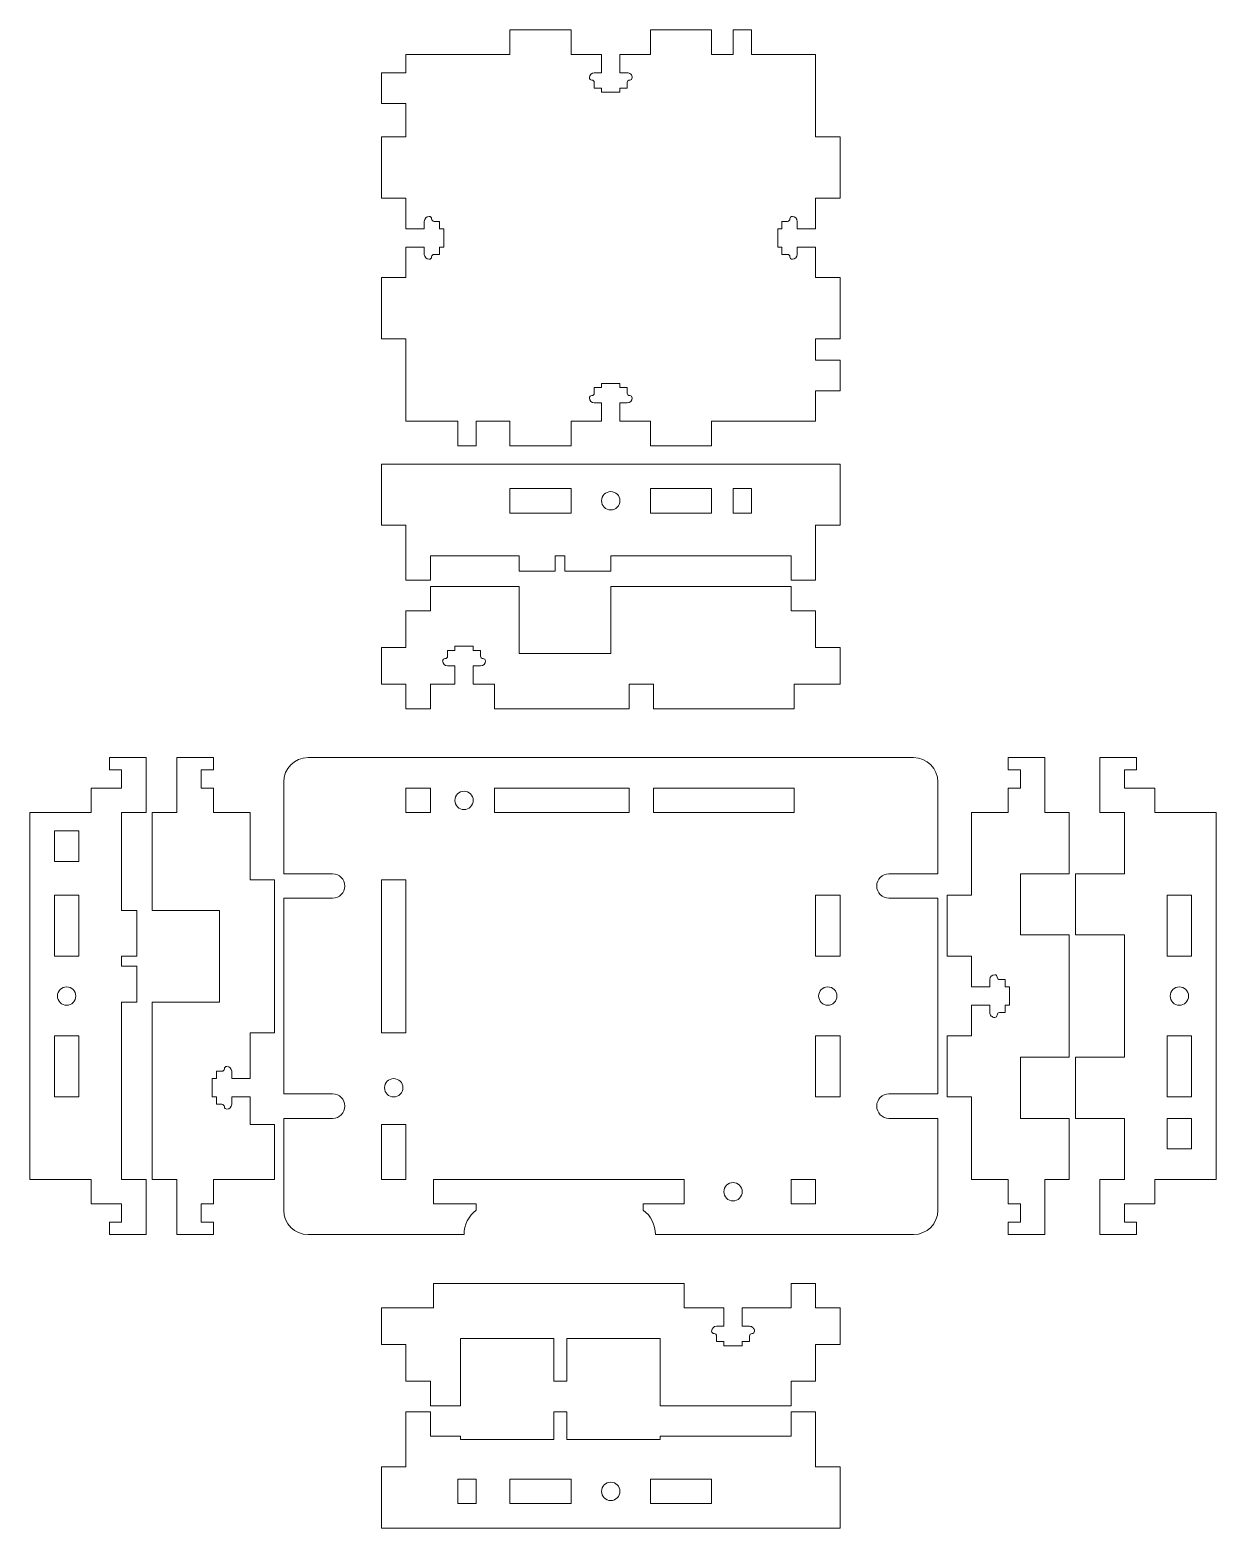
# Model space of a CAD drawing. Header units: millimetres. Extents: x -45 to 149, y -57 to 188.
import ezdxf

# ---------------------------------------------------------------- set-up
doc = ezdxf.new("R2010")
doc.units = ezdxf.units.MM
doc.layers.get('0').update_dxf_attribs({"linetype": 'CONTINUOUS', "lineweight": 18})

# ---------------------------------------------------------------- blocks, each defined once
blk = doc.blocks.new('T-Slot Hole')
for p, q in [((-16.5, 2), (-6.5, 2)), ((-16.5, -2), (-16.5, 2)), ((-6.5, 2), (-6.5, -2)), ((6.5, -2), (6.5, 2)), ((6.5, 2), (16.5, 2)), ((16.5, 2), (16.5, -2)), ((-6.5, -2), (-16.5, -2)), ((16.5, -2), (6.5, -2))]:
    blk.add_line(p, q)
blk.add_circle((0, 0), 1.5)
blk = doc.blocks.new('Minimal T-Slot Hole')
blk.add_circle((0, 0), 1.5)
blk = doc.blocks.new('Minimal T-Slot Slot')
for p, q in [((-2.7, 5.5), (-1.5, 5.5)), ((-2.7, 4.6), (-2.7, 5.5)), ((-1.5, 6.2), (1.5, 6.2)), ((-1.5, 5.5), (-1.5, 6.2)), ((1.5, 6.2), (1.5, 5.5)), ((2.7, 5.5), (1.5, 5.5)), ((2.7, 4.6), (2.7, 5.5)), ((-1.5, 3), (-2.7, 3)), ((-1.5, 0), (-1.5, 3)), ((1.5, 3), (1.5, 0)), ((1.5, 3), (2.7, 3))]:
    blk.add_line(p, q)
for centre, radius, start, end in [((-3.1, 3.8), 0.4, 90, 180), ((-2.7, 3.8), 0.8, 180, 270), ((-3.1, 4.6), 0.4, 270, 0), ((3.1, 4.6), 0.4, 180, 270), ((2.7, 3.8), 0.8, 270, 360), ((3.1, 3.8), 0.4, 360, 90)]:
    blk.add_arc(centre, radius, start, end)
blk = doc.blocks.new('T-Slot Slot')
for p, q in [((-2.7, 5.5), (-1.5, 5.5)), ((-2.7, 4.6), (-2.7, 5.5)), ((-1.5, 6.2), (1.5, 6.2)), ((-1.5, 5.5), (-1.5, 6.2)), ((1.5, 6.2), (1.5, 5.5)), ((2.7, 5.5), (1.5, 5.5)), ((2.7, 4.6), (2.7, 5.5)), ((-1.5, 3), (-2.7, 3)), ((-1.5, 0), (-1.5, 3)), ((1.5, 3), (1.5, 0)), ((1.5, 3), (2.7, 3)), ((-16.5, -4), (-16.5, 0)), ((-6.5, 0), (-6.5, -4)), ((-6.5, 0), (-1.5, 0)), ((1.5, 0), (6.5, 0)), ((6.5, 0), (6.5, -4)), ((16.5, -4), (16.5, 0)), ((-6.5, -4), (-16.5, -4)), ((6.5, -4), (16.5, -4))]:
    blk.add_line(p, q)
for centre, radius, start, end in [((-3.1, 3.8), 0.4, 90, 180), ((-2.7, 3.8), 0.8, 180, 270), ((-3.1, 4.6), 0.4, 270, 0), ((3.1, 4.6), 0.4, 180, 270), ((2.7, 3.8), 0.8, 270, 360), ((3.1, 3.8), 0.4, 360, 90)]:
    blk.add_arc(centre, radius, start, end)

msp = doc.modelspace()

# ---------------------------------------------------------------- linework, layer by layer
for p, q in [((73, 188), (70, 188)), ((70, 188), (70, 184)), ((73, 184), (73, 188)), ((33.5, 184), (16.5, 184)), ((16.5, 184), (16.5, 181)), ((70, 184), (66.5, 184)), ((83.5, 184), (73, 184)), ((83.5, 170.5), (83.5, 184)), ((12.5, 176), (12.5, 181)), ((12.5, 181), (16.5, 181)), ((16.5, 176), (12.5, 176)), ((16.5, 176), (16.5, 170.5)), ((16.5, 137.5), (16.5, 124)), ((83.5, 134), (83.5, 137.5)), ((83.5, 134), (87.5, 134)), ((87.5, 134), (87.5, 129)), ((83.5, 124), (83.5, 129)), ((87.5, 129), (83.5, 129)), ((16.5, 124), (25, 124)), ((25, 124), (25, 120)), ((28, 120), (28, 124)), ((28, 124), (33.5, 124)), ((66.5, 124), (83.5, 124)), ((25, 120), (28, 120)), ((12.5, 117), (12.5, 107)), ((87.5, 117), (12.5, 117)), ((87.5, 107), (87.5, 117)), ((70, 113), (73, 113)), ((70, 109), (70, 113)), ((73, 113), (73, 109)), ((73, 109), (70, 109)), ((12.5, 107), (16.5, 107)), ((16.5, 107), (16.5, 98)), ((83.5, 98), (83.5, 107)), ((83.5, 107), (87.5, 107)), ((20.5, 102), (35, 102)), ((20.5, 98), (20.5, 102)), ((35, 102), (35, 99.5)), ((42.5, 102), (40.9, 102)), ((40.9, 102), (40.9, 99.5)), ((42.5, 99.5), (42.5, 102)), ((50, 99.5), (50, 102)), ((50, 102), (79.5, 102)), ((79.5, 102), (79.5, 98)), ((35, 99.5), (40.9, 99.5)), ((42.5, 99.5), (50, 99.5)), ((16.5, 98), (20.5, 98)), ((20.5, 93), (20.5, 97)), ((20.5, 97), (35, 97)), ((35, 97), (35, 86)), ((50, 97), (50, 86)), ((50, 97), (79.5, 97)), ((79.5, 98), (83.5, 98)), ((79.5, 93), (79.5, 97)), ((16.5, 93), (20.5, 93)), ((16.5, 93), (16.5, 87)), ((83.5, 93), (79.5, 93)), ((83.5, 93), (83.5, 87)), ((16.5, 87), (12.5, 87)), ((12.5, 81), (12.5, 87)), ((35, 86), (50, 86)), ((87.5, 87), (83.5, 87)), ((87.5, 87), (87.5, 81)), ((16.5, 81), (12.5, 81)), ((16.5, 81), (16.5, 77)), ((20.5, 77), (20.5, 81)), ((24.5, 81), (20.5, 81)), ((31, 81), (27.5, 81)), ((31, 81), (31, 77)), ((53, 77), (53, 81)), ((57, 81), (53, 81)), ((57, 81), (57, 77)), ((80, 77), (80, 81)), ((87.5, 81), (80, 81)), ((16.5, 77), (20.5, 77)), ((31, 77), (53, 77)), ((57, 77), (80, 77)), ((-26, 69), (-32, 69)), ((-32, 69), (-32, 67)), ((-26, 60), (-26, 69)), ((-15, 69), (-21, 69)), ((-21, 60), (-21, 69)), ((-15, 67), (-15, 69)), ((99.5, 69), (0.5, 69)), ((121, 69), (115, 69)), ((115, 69), (115, 67)), ((121, 69), (121, 60)), ((130, 69), (130, 60)), ((130, 69), (136, 69)), ((136, 69), (136, 67)), ((-32, 67), (-30, 67)), ((-30, 67), (-30, 64)), ((-17, 64), (-17, 67)), ((-17, 67), (-15, 67)), ((115, 67), (117, 67)), ((117, 67), (117, 64)), ((136, 67), (134, 67)), ((134, 67), (134, 64)), ((-30, 64), (-35, 64)), ((-35, 64), (-35, 60)), ((-17, 64), (-15, 64)), ((-15, 60), (-15, 64)), ((-3.5, 65), (-3.5, 50)), ((20.5, 64), (16.5, 64)), ((16.5, 64), (16.5, 60)), ((20.5, 60), (20.5, 64)), ((31, 60), (31, 64)), ((31, 64), (53, 64)), ((53, 64), (53, 60)), ((57, 60), (57, 64)), ((57, 64), (80, 64)), ((80, 64), (80, 60)), ((103.5, 50), (103.5, 65)), ((115, 64), (115, 60)), ((117, 64), (115, 64)), ((139, 64), (134, 64)), ((139, 64), (139, 60)), ((-35, 60), (-45, 60)), ((-45, 60), (-45, 0)), ((-30, 44), (-30, 60)), ((-30, 60), (-26, 60)), ((-25, 60), (-21, 60)), ((-25, 44), (-25, 60)), ((-9, 60), (-15, 60)), ((-9, 49), (-9, 60)), ((16.5, 60), (20.5, 60)), ((53, 60), (31, 60)), ((80, 60), (57, 60)), ((109, 46.5), (109, 60)), ((115, 60), (109, 60)), ((121, 60), (125, 60)), ((125, 60), (125, 50)), ((130, 60), (134, 60)), ((134, 60), (134, 50)), ((149, 60), (139, 60)), ((149, 0), (149, 60)), ((-41, 52), (-41, 57)), ((-41, 57), (-37, 57)), ((-37, 57), (-37, 52)), ((-37, 52), (-41, 52)), ((-3.5, 50), (4.5, 50)), ((103.5, 50), (95.5, 50)), ((117, 50), (117, 40)), ((117, 50), (125, 50)), ((134, 50), (126, 50)), ((126, 50), (126, 40)), ((-9, 49), (-5, 49)), ((-5, 49), (-5, 24)), ((6.5, 48), (6.5, 48)), ((12.5, 49), (12.5, 24)), ((16.5, 49), (12.5, 49)), ((16.5, 24), (16.5, 49)), ((93.5, 48), (93.5, 48)), ((4.5, 46), (-3.5, 46)), ((-3.5, 46), (-3.5, 14)), ((95.5, 46), (103.5, 46)), ((103.5, 14), (103.5, 46)), ((-27.5, 44), (-30, 44)), ((-27.5, 36.5), (-27.5, 44)), ((-14, 44), (-25, 44)), ((-14, 29), (-14, 44)), ((125, 40), (117, 40)), ((125, 40), (125, 20)), ((126, 40), (134, 40)), ((134, 40), (134, 20)), ((-27.5, 36.5), (-30, 36.5)), ((-30, 36.5), (-30, 34.9)), ((-30, 34.9), (-27.5, 34.9)), ((-27.5, 29), (-27.5, 34.9)), ((-30, 0), (-30, 29)), ((-30, 29), (-27.5, 29)), ((-25, 0), (-25, 29)), ((-25, 29), (-14, 29)), ((-5, 24), (-9, 24)), ((-9, 16.5), (-9, 24)), ((12.5, 24), (16.5, 24)), ((117, 20), (125, 20)), ((117, 20), (117, 10)), ((134, 20), (126, 20)), ((126, 20), (126, 10)), ((-9, 9), (-9, 13.5)), ((4.5, 14), (-3.5, 14)), ((95.5, 14), (103.5, 14)), ((109, 13.5), (109, 0)), ((-3.5, 10), (4.5, 10)), ((-3.5, 10), (-3.5, -5)), ((6.5, 12), (6.5, 12)), ((93.5, 12), (93.5, 12)), ((103.5, 10), (95.5, 10)), ((103.5, -5), (103.5, 10)), ((125, 10), (117, 10)), ((125, 10), (125, 0)), ((126, 10), (134, 10)), ((134, 10), (134, 0)), ((145, 10), (141, 10)), ((141, 10), (141, 5)), ((145, 5), (145, 10)), ((-5, 9), (-9, 9)), ((-5, 0), (-5, 9)), ((12.5, 0), (12.5, 9)), ((12.5, 9), (16.5, 9)), ((16.5, 9), (16.5, 0)), ((141, 5), (145, 5)), ((-45, 0), (-35, 0)), ((-35, -4), (-35, 0)), ((-26, 0), (-30, 0)), ((-26, -9), (-26, 0)), ((-21, 0), (-25, 0)), ((-21, -9), (-21, 0)), ((-15, -4), (-15, 0)), ((-15, 0), (-5, 0)), ((16.5, 0), (12.5, 0)), ((21, 0), (62, 0)), ((21, -4), (21, 0)), ((62, 0), (62, -4)), ((109, 0), (115, 0)), ((115, 0), (115, -4)), ((134, 0), (130, 0)), ((130, 0), (130, -9)), ((139, -4), (139, 0)), ((139, 0), (149, 0)), ((83.5, 0), (79.5, 0)), ((79.5, 0), (79.5, -4)), ((83.5, -4), (83.5, 0)), ((125, 0), (121, 0)), ((121, 0), (121, -9)), ((-35, -4), (-30, -4)), ((-30, -7), (-30, -4)), ((-17, -7), (-17, -4)), ((-17, -4), (-15, -4)), ((28, -4), (21, -4)), ((28, -4), (28, -5)), ((62, -4), (55.3, -4)), ((55.3, -4), (55.3, -5)), ((79.5, -4), (83.5, -4)), ((117, -4), (115, -4)), ((117, -4), (117, -7)), ((134, -7), (134, -4)), ((134, -4), (139, -4)), ((-32, -9), (-32, -7)), ((-32, -7), (-30, -7)), ((-15, -7), (-17, -7)), ((-15, -9), (-15, -7)), ((117, -7), (115, -7)), ((115, -7), (115, -9)), ((136, -7), (134, -7)), ((136, -9), (136, -7)), ((-26, -9), (-32, -9)), ((-21, -9), (-15, -9)), ((0.5, -9), (26, -9)), ((57.3, -9), (99.5, -9)), ((115, -9), (121, -9)), ((130, -9), (136, -9)), ((62, -17), (21, -17)), ((21, -17), (21, -21)), ((62, -21), (62, -17)), ((79.5, -21), (79.5, -17)), ((79.5, -17), (83.5, -17)), ((83.5, -17), (83.5, -21)), ((21, -21), (12.5, -21)), ((12.5, -21), (12.5, -27)), ((68.5, -21), (62, -21)), ((79.5, -21), (71.5, -21)), ((87.5, -21), (83.5, -21)), ((87.5, -27), (87.5, -21)), ((25.4, -37), (25.4, -26)), ((40.7, -26), (25.4, -26)), ((40.7, -33), (40.7, -26)), ((58.1, -26), (42.8, -26)), ((42.8, -33), (42.8, -26)), ((58.1, -37), (58.1, -26)), ((16.5, -27), (12.5, -27)), ((16.5, -33), (16.5, -27)), ((83.5, -33), (83.5, -27)), ((87.5, -27), (83.5, -27)), ((16.5, -33), (20.5, -33)), ((20.5, -33), (20.5, -37)), ((42.8, -33), (40.7, -33)), ((79.5, -33), (79.5, -37)), ((83.5, -33), (79.5, -33)), ((16.5, -38), (20.5, -38)), ((16.5, -47), (16.5, -38)), ((20.5, -37), (25.4, -37)), ((20.5, -38), (20.5, -42)), ((40.7, -42.5), (40.7, -38)), ((40.7, -38), (42.8, -38)), ((42.8, -38), (42.8, -42.5)), ((79.5, -37), (58.1, -37)), ((79.5, -42), (79.5, -38)), ((79.5, -38), (83.5, -38)), ((83.5, -38), (83.5, -47)), ((25.4, -42), (20.5, -42)), ((25.4, -42.5), (25.4, -42)), ((40.7, -42.5), (25.4, -42.5)), ((58.1, -42.5), (42.8, -42.5)), ((79.5, -42), (58.1, -42)), ((58.1, -42), (58.1, -42.5)), ((12.5, -47), (16.5, -47)), ((12.5, -57), (12.5, -47)), ((25, -53), (25, -49)), ((25, -49), (28, -49)), ((28, -49), (28, -53)), ((83.5, -47), (87.5, -47)), ((87.5, -47), (87.5, -57)), ((28, -53), (25, -53)), ((87.5, -57), (12.5, -57))]:
    msp.add_line(p, q)
for centre, radius, start, end in [((0.5, 65), 4, 90, 180), ((99.5, 65), 4, 0, 90), ((4.5, 48), 2, 0, 90), ((95.5, 48), 2, 90, 180), ((4.5, 48), 2, 270, 0), ((95.5, 48), 2, 180, 270), ((4.5, 12), 2, 0, 90), ((95.5, 12), 2, 90, 180), ((4.5, 12), 2, 270, 0), ((95.5, 12), 2, 180, 270), ((0.5, -5), 4, 180, 270), ((31, -9), 5, 126.8699, 180), ((52.3, -9), 5, 360, 53.1301), ((99.5, -5), 4, 270, 0)]:
    msp.add_arc(centre, radius, start, end)

# ---------------------------------------------------------------- block references
at = {"yscale": -1}
for name, p in [('T-Slot Slot', (50, 184)), ('Minimal T-Slot Slot', (70, -21)), ('T-Slot Hole', (50, -51))]:
    msp.add_blockref(name, p, dxfattribs=at)
at = {"yscale": -1, "rotation": 89.99999999999999}
msp.add_blockref('T-Slot Slot', (16.5, 154), dxfattribs=at)
for name, p, rotation in [('T-Slot Slot', (83.5, 154), 90), ('T-Slot Hole', (-39, 30), 90), ('T-Slot Hole', (85.5, 30), 90), ('T-Slot Slot', (109, 30), 270), ('T-Slot Hole', (143, 30), 270), ('Minimal T-Slot Slot', (-9, 15), 90)]:
    msp.add_blockref(name, p, dxfattribs=dict(rotation=rotation))
for name, p in [('T-Slot Slot', (50, 124)), ('T-Slot Hole', (50, 111)), ('Minimal T-Slot Slot', (26, 81)), ('Minimal T-Slot Hole', (26, 62)), ('Minimal T-Slot Hole', (14.5, 15)), ('Minimal T-Slot Hole', (70, -2))]:
    msp.add_blockref(name, p)

doc.saveas('drawing.dxf')
